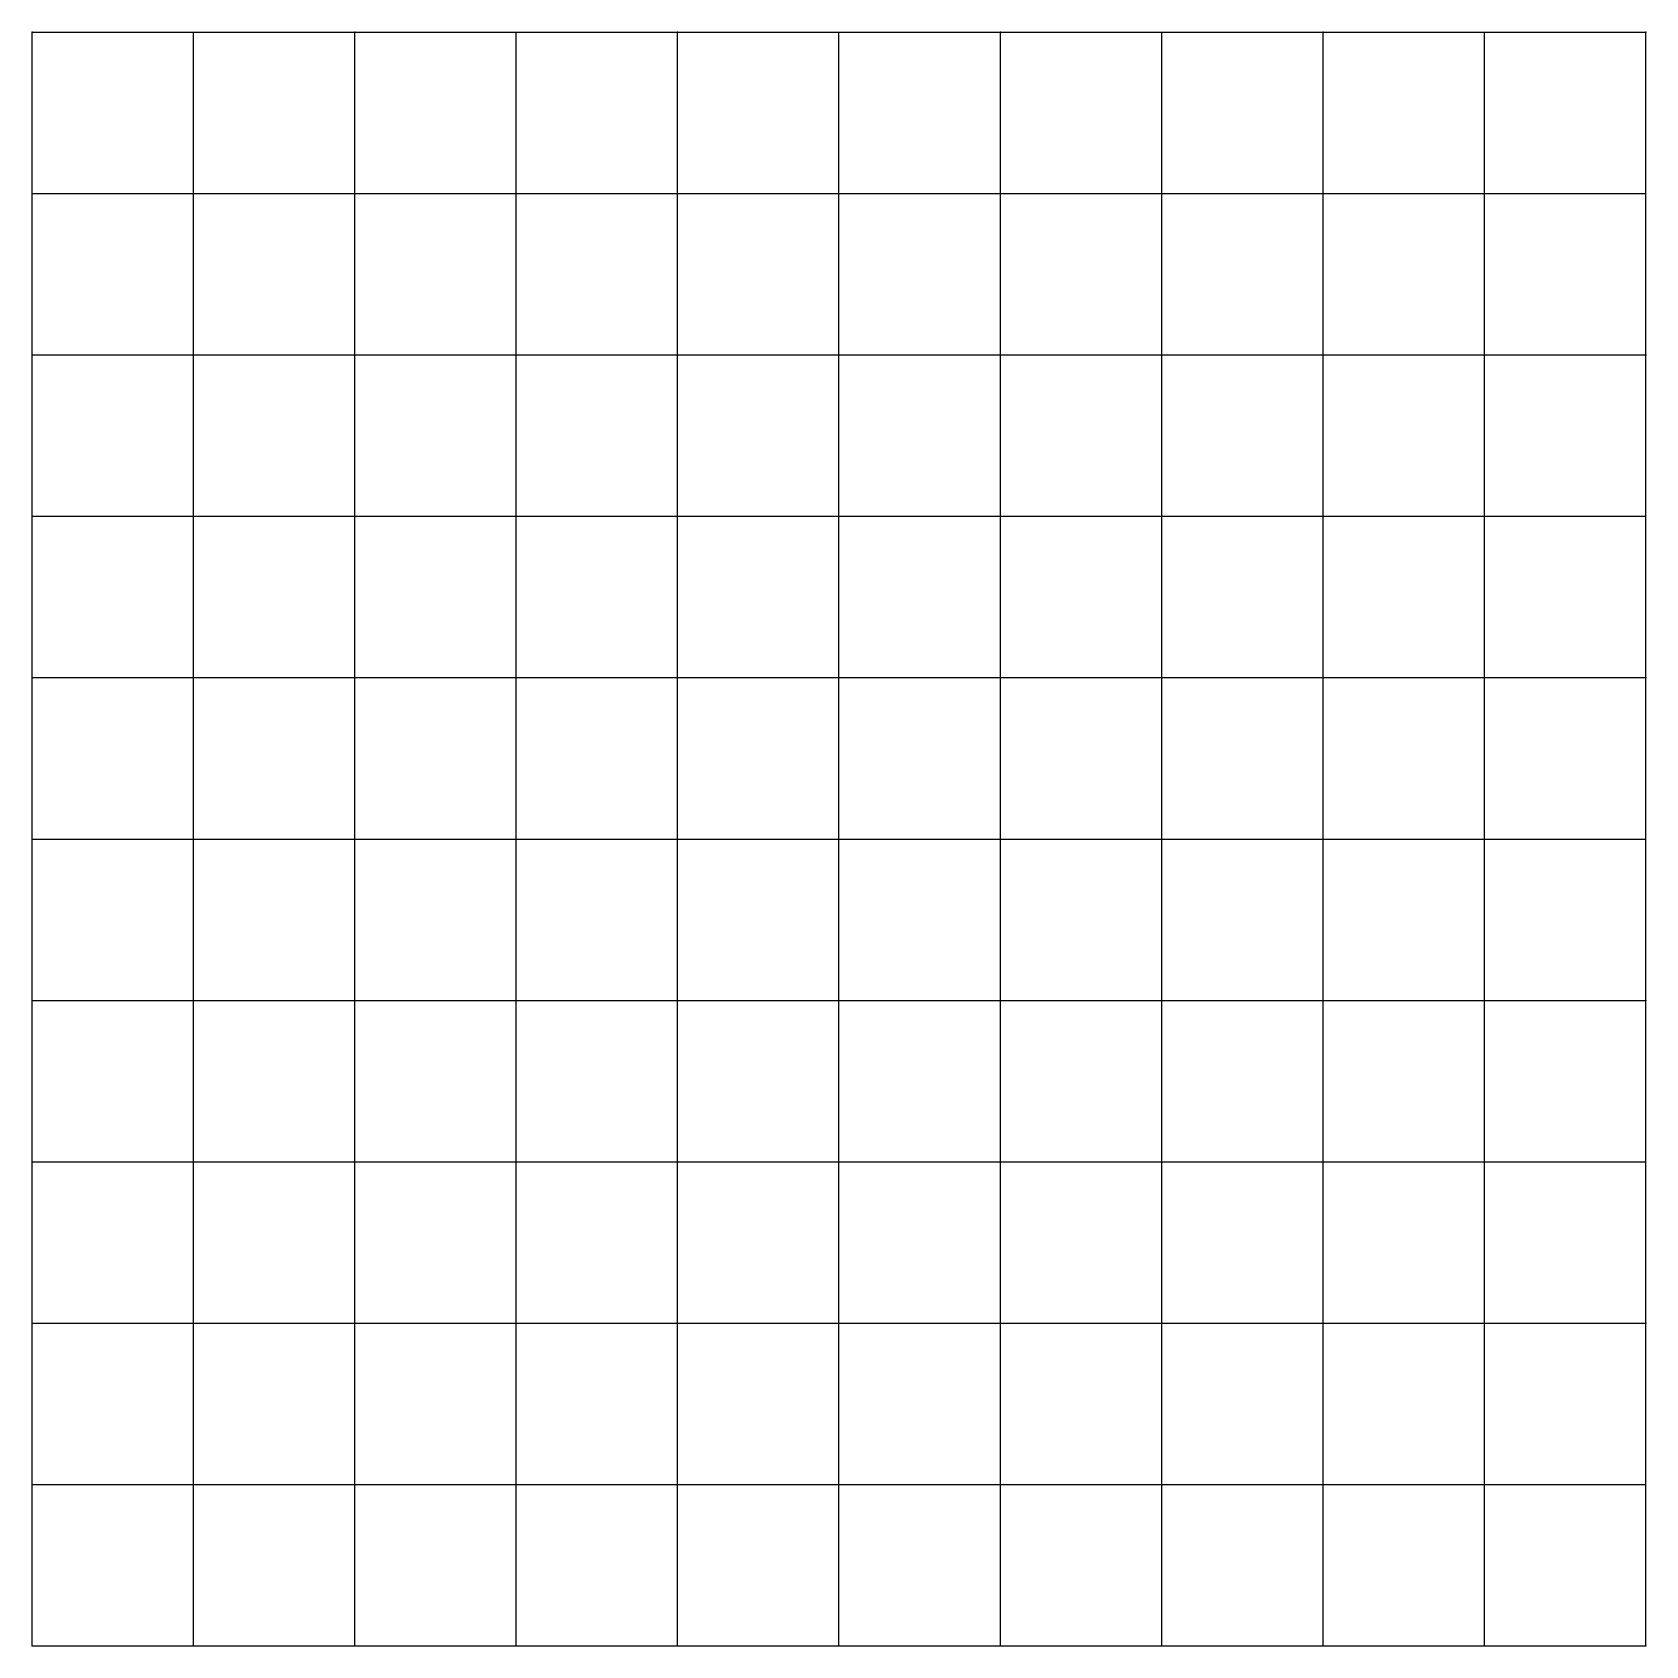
# Model space of a CAD drawing. Header units: metres. Extents: x 0 to 70, y 0 to 70.
import ezdxf

# ---------------------------------------------------------------- set-up
doc = ezdxf.new("R2010")
doc.units = ezdxf.units.M
doc.layers.add('HASTES', color=7, linetype='Continuous')
doc.layers.add('MALHA', color=7, linetype='Continuous')

msp = doc.modelspace()

# ---------------------------------------------------------------- linework, layer by layer
at = {"layer": 'HASTES'}
for p in [(0, 70), (14, 70), (28, 70), (42, 70), (56, 70), (70, 70), (0, 56), (70, 56), (0, 42), (70, 42), (0, 28), (70, 28), (0, 14), (70, 14), (0, 0), (14, 0), (28, 0), (42, 0), (56, 0), (70, 0)]:
    msp.add_point(p, dxfattribs=at)
at = {"layer": 'MALHA'}
for p, q in [((0, 70), (70, 70)), ((0, 0), (0, 70)), ((7, 0), (7, 70)), ((14, 0), (14, 70)), ((21, 0), (21, 70)), ((28, 0), (28, 70)), ((35, 0), (35, 70)), ((42, 0), (42, 70)), ((49, 0), (49, 70)), ((56, 0), (56, 70)), ((63, 0), (63, 70)), ((70, 0), (70, 70)), ((0, 63), (70, 63)), ((0, 56), (70, 56)), ((0, 49), (70, 49)), ((0, 42), (70, 42)), ((0, 35), (70, 35)), ((0, 28), (70, 28)), ((0, 21), (70, 21)), ((0, 14), (70, 14)), ((0, 7), (70, 7)), ((0, 0), (70, 0))]:
    msp.add_line(p, q, dxfattribs=at)

doc.saveas('drawing.dxf')
